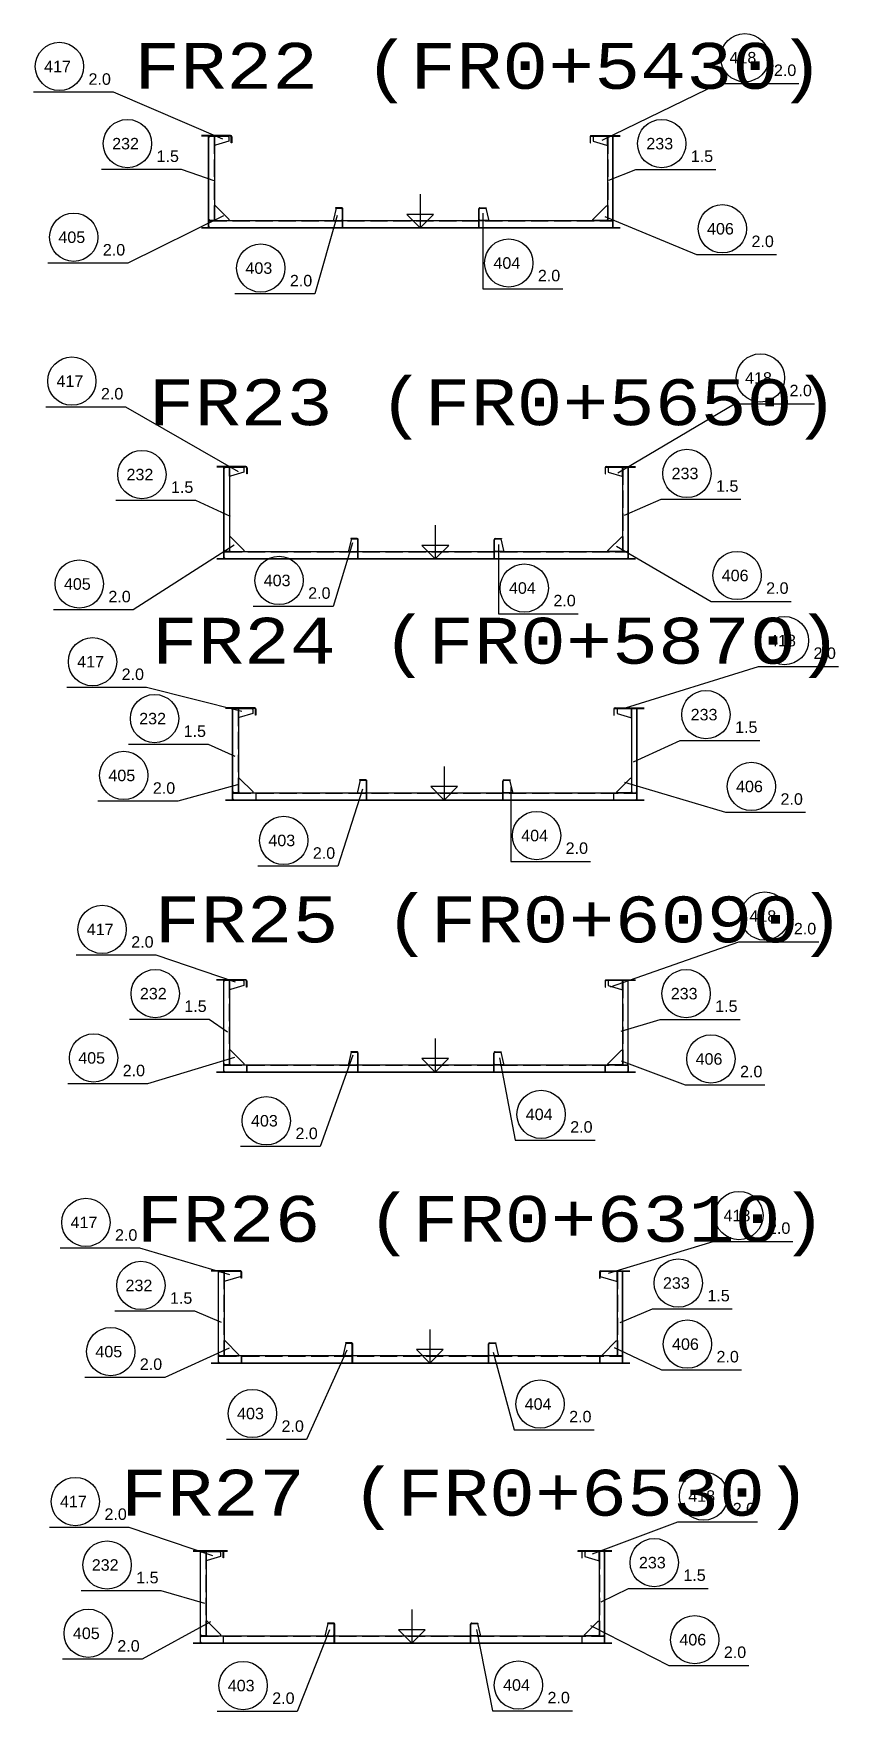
# Model space of a CAD drawing. Header units: inches. Extents: x -15552 to 42302, y -14825 to 18289.
# Drawn here: x 13136 to 17519, y -4772 to 4368 of the extents above; entities that cross this region are included whole.
import ezdxf

# ---------------------------------------------------------------- set-up
doc = ezdxf.new("R2010")
doc.units = ezdxf.units.IN
doc.header["$MEASUREMENT"] = 0
doc.linetypes.add('Dashed_dotted', pattern=[34, 24, -5, 0, -5])
doc.linetypes.add('Short_dashed', pattern=[5, 3.75, -1.25])
doc.layers.get('0').update_dxf_attribs({"linetype": 'CONTINUOUS'})
doc.styles.add('Style_ARIAL', font='ARIAL')
doc.styles.add('Style_Courier_New', font='Courier New')

msp = doc.modelspace()

# ---------------------------------------------------------------- linework, layer by layer
at = {"color": 3, "ltscale": 25}
for p, q in [((14208.332126, 3812.072423), (14050.652377, 3812.072423)), ((14208.332126, 3809.07245), (14050.652377, 3809.07245)), ((14089.151828, 3309.07245), (14089.151828, 3809.07245)), ((14090.651767, 3809.07245), (14116.152255, 3809.07245)), ((14090.651767, 3349.072436), (14090.651767, 3809.07245)), ((14090.651767, 3309.07245), (14090.651767, 3809.07245)), ((16172.971408, 3812.072423), (16330.652683, 3812.072423)), ((16172.971408, 3809.07245), (16330.652683, 3809.07245)), ((16290.651767, 3809.07245), (16265.151279, 3809.07245)), ((16290.651767, 3349.072436), (16290.651767, 3809.07245)), ((16290.651767, 3309.07245), (16290.651767, 3809.07245)), ((16292.151706, 3309.07245), (16292.151706, 3809.07245)), ((14818.651645, 3309.07245), (14818.651645, 3413.14545)), ((14820.652072, 3309.07245), (14820.652072, 3413.14545)), ((15560.651462, 3309.07245), (15560.651462, 3413.14545)), ((15562.651889, 3309.07245), (15562.651889, 3413.14545)), ((16330.652683, 3309.07245), (14050.652377, 3309.07245)), ((16330.652683, 3307.072452), (14050.652377, 3307.072452)), ((14116.152255, 3349.072436), (14090.651767, 3349.072436)), ((14090.651767, 3309.07245), (14090.651767, 3343.072441)), ((16290.651767, 3309.07245), (14090.651767, 3309.07245)), ((16265.151279, 3349.072436), (16290.651767, 3349.072436)), ((16290.651767, 3343.072441), (16290.651767, 3309.07245)), ((14292.35007, 2008.582833), (14133.277194, 2008.582833)), ((14292.35007, 2006.582883), (14133.277194, 2006.582883)), ((14171.776645, 1506.582883), (14171.776645, 2006.582883)), ((14173.276584, 2006.582883), (14198.777072, 2006.582883)), ((14173.276584, 1546.582845), (14173.276584, 2006.582883)), ((14173.276584, 1506.582883), (14173.276584, 2006.582883)), ((16254.204624, 2008.582833), (16413.2775, 2008.582833)), ((16254.204624, 2006.582883), (16413.2775, 2006.582883)), ((16373.276584, 2006.582883), (16347.777622, 2006.582883)), ((16373.276584, 1546.582845), (16373.276584, 2006.582883)), ((16373.276584, 1506.582883), (16373.276584, 2006.582883)), ((16374.776523, 1506.582883), (16374.776523, 2006.582883)), ((14901.276462, 1506.582883), (14901.276462, 1610.655931)), ((14903.276889, 1506.582883), (14903.276889, 1610.655931)), ((15643.276279, 1506.582883), (15643.276279, 1610.655931)), ((15645.276706, 1506.582883), (15645.276706, 1610.655931)), ((16413.2775, 1506.582883), (14133.277194, 1506.582883)), ((16413.2775, 1504.582933), (14133.277194, 1504.582933)), ((14198.777072, 1546.582845), (14173.276584, 1546.582845)), ((14173.276584, 1506.582883), (14173.276584, 1540.582898)), ((16373.276584, 1506.582883), (14173.276584, 1506.582883)), ((16347.777622, 1546.582845), (16373.276584, 1546.582845)), ((16373.276584, 1540.582898), (16373.276584, 1506.582883)), ((14340.152805, 694.047692), (14181.079929, 694.047692)), ((14340.152805, 692.047647), (14181.079929, 692.047647)), ((14219.579379, 192.047647), (14219.579379, 692.047647)), ((14221.079318, 692.047647), (14246.579807, 692.047647)), ((14221.079318, 232.047609), (14221.079318, 692.047647)), ((14221.079318, 192.047647), (14221.079318, 692.047647)), ((16302.007358, 694.047692), (16461.080234, 694.047692)), ((16302.007358, 692.047647), (16461.080234, 692.047647)), ((16421.079318, 692.047647), (16395.580356, 692.047647)), ((16421.079318, 232.047609), (16421.079318, 692.047647)), ((16421.079318, 192.047647), (16421.079318, 692.047647)), ((16422.579257, 192.047647), (16422.579257, 692.047647)), ((14949.079196, 192.047647), (14949.079196, 296.120599)), ((14951.079624, 192.047647), (14951.079624, 296.120599)), ((15691.079013, 192.047647), (15691.079013, 296.120599)), ((15693.07944, 192.047647), (15693.07944, 296.120599)), ((16461.080234, 192.047647), (14181.079929, 192.047647)), ((16461.080234, 190.047601), (14181.079929, 190.047601)), ((14246.579807, 232.047609), (14221.079318, 232.047609)), ((14221.079318, 192.047647), (14221.079318, 226.047662)), ((16421.079318, 192.047647), (14221.079318, 192.047647)), ((16395.580356, 232.047609), (16421.079318, 232.047609)), ((16421.079318, 226.047662), (16421.079318, 192.047647)), ((14291.770236, -787.471434), (14132.69736, -787.471434)), ((14291.770236, -789.47148), (14132.69736, -789.47148)), ((14171.196811, -1289.47148), (14171.196811, -789.47148)), ((14172.69675, -789.47148), (14198.197238, -789.47148)), ((14172.69675, -1249.471709), (14172.69675, -789.47148)), ((14172.69675, -1289.47148), (14172.69675, -789.47148)), ((16253.623264, -787.471434), (16412.69614, -787.471434)), ((16253.623264, -789.47148), (16412.69614, -789.47148)), ((16372.69675, -789.47148), (16347.196262, -789.47148)), ((16372.69675, -1249.471709), (16372.69675, -789.47148)), ((16372.69675, -1289.47148), (16372.69675, -789.47148)), ((16374.196689, -1289.47148), (16374.196689, -789.47148)), ((14900.696628, -1289.47148), (14900.696628, -1185.398528)), ((14902.697055, -1289.47148), (14902.697055, -1185.398528)), ((15642.696445, -1289.47148), (15642.696445, -1185.398528)), ((15644.696872, -1289.47148), (15644.696872, -1185.398528)), ((14198.197238, -1249.471709), (14172.69675, -1249.471709)), ((14172.69675, -1289.47148), (14172.69675, -1255.471465)), ((14297.69675, -1289.47148), (14297.69675, -1253.971526)), ((16247.69675, -1253.971526), (16247.69675, -1289.47148)), ((16347.196262, -1249.471709), (16372.69675, -1249.471709)), ((16372.69675, -1255.471465), (16372.69675, -1289.47148)), ((16412.69614, -1289.47148), (14132.69736, -1289.47148)), ((16412.69614, -1291.471526), (14132.69736, -1291.471526)), ((16372.69675, -1289.47148), (14172.69675, -1289.47148)), ((14262.467258, -2372.161147), (14103.394382, -2372.161147)), ((14262.467258, -2374.161193), (14103.394382, -2374.161193)), ((14141.893833, -2874.161193), (14141.893833, -2374.161193)), ((14143.393772, -2374.161193), (14168.89426, -2374.161193)), ((14143.393772, -2834.16104), (14143.393772, -2374.161193)), ((14143.393772, -2874.161193), (14143.393772, -2374.161193)), ((16224.321811, -2372.161147), (16383.394687, -2372.161147)), ((16224.321811, -2374.161193), (16383.394687, -2374.161193)), ((16343.393772, -2374.161193), (16317.894809, -2374.161193)), ((16343.393772, -2834.16104), (16343.393772, -2374.161193)), ((16343.393772, -2874.161193), (16343.393772, -2374.161193)), ((16344.89371, -2874.161193), (16344.89371, -2374.161193)), ((14871.393649, -2874.161193), (14871.393649, -2770.087859)), ((14873.394077, -2874.161193), (14873.394077, -2770.087859)), ((15613.393466, -2874.161193), (15613.393466, -2770.087859)), ((15615.393894, -2874.161193), (15615.393894, -2770.087859)), ((16383.394687, -2874.161193), (14103.394382, -2874.161193)), ((16383.394687, -2876.160857), (14103.394382, -2876.160857)), ((14168.89426, -2834.16104), (14143.393772, -2834.16104)), ((14143.393772, -2874.161193), (14143.393772, -2840.161177)), ((16343.393772, -2874.161193), (14143.393772, -2874.161193)), ((14268.393772, -2874.161193), (14268.393772, -2838.660857)), ((16218.393772, -2838.660857), (16218.393772, -2874.161193)), ((16317.894809, -2834.16104), (16343.393772, -2834.16104)), ((16343.393772, -2840.161177), (16343.393772, -2874.161193)), ((14191.086643, -3897.536132), (14005.522983, -3897.536132)), ((14191.086643, -3900.53601), (14005.522983, -3900.53601)), ((14044.022434, -4400.53601), (14044.022434, -3900.53601)), ((14045.522373, -3900.53601), (14071.022861, -3900.53601)), ((14045.522373, -4360.535857), (14045.522373, -3900.53601)), ((14045.522373, -4400.53601), (14045.522373, -3900.53601)), ((16285.523288, -3900.53601), (16099.959628, -3900.53601)), ((16245.522373, -3900.53601), (16220.02341, -3900.53601)), ((16245.522373, -4360.535857), (16245.522373, -3900.53601)), ((16245.522373, -4400.53601), (16245.522373, -3900.53601)), ((16247.022312, -4400.53601), (16247.022312, -3900.53601)), ((14071.022861, -4360.535857), (14045.522373, -4360.535857)), ((14045.522373, -4400.53601), (14045.522373, -4366.536376)), ((14170.522373, -4400.53601), (14170.522373, -4365.035674)), ((14773.523776, -4400.53601), (14773.523776, -4296.462676)), ((14775.522678, -4400.53601), (14775.522678, -4296.462676)), ((15515.523593, -4400.53601), (15515.523593, -4296.462676)), ((15517.522495, -4400.53601), (15517.522495, -4296.462676)), ((16120.522373, -4365.035674), (16120.522373, -4400.53601)), ((16220.02341, -4360.535857), (16245.522373, -4360.535857)), ((16245.522373, -4366.536376), (16245.522373, -4400.53601)), ((16285.523288, -4400.53601), (14005.522983, -4400.53601)), ((16285.523288, -4402.535674), (14005.522983, -4402.535674)), ((16245.522373, -4400.53601), (14045.522373, -4400.53601))]:
    msp.add_line(p, q, dxfattribs=at)
at = {"color": 1, "linetype": 'Short_dashed', "ltscale": 25}
for p, q in [((14119.207065, 3806.017688), (14119.207065, 3352.127197)), ((16262.096469, 3806.017688), (16262.096469, 3352.127197)), ((14094.724338, 3347.145465), (16286.579196, 3347.145465)), ((14201.831882, 2003.528169), (14201.831882, 1549.637654)), ((16344.722812, 2003.528169), (16344.722812, 1549.637654)), ((14177.350681, 1544.655946), (16369.204013, 1544.655946)), ((14249.634616, 688.992837), (14249.634616, 235.102418)), ((16392.525546, 688.992837), (16392.525546, 235.102418)), ((14225.153415, 230.120614), (16417.006748, 230.120614)), ((14201.252048, -792.52629), (14201.252048, -1246.4169)), ((14176.769321, -1251.398513), (16368.624179, -1251.398513)), ((14171.949069, -2377.215621), (14171.949069, -2831.106231)), ((14147.467868, -2836.087844), (16339.321201, -2836.087844)), ((14049.596469, -4362.463042), (16241.449802, -4362.463042))]:
    msp.add_line(p, q, dxfattribs=at)
at = {"color": 6, "ltscale": 25}
for p, q in [((15240.651767, 3492.047003), (15240.651767, 3309.07245)), ((15240.651767, 3309.07245), (15167.754428, 3382.457975)), ((15314.037387, 3382.457927), (15167.754428, 3382.457975)), ((15314.037387, 3382.457927), (15240.651767, 3309.07245)), ((15323.276584, 1689.557412), (15323.276584, 1506.582883)), ((15323.276584, 1506.582883), (15250.379245, 1579.968408)), ((15396.662204, 1579.968408), (15250.379245, 1579.968408)), ((15396.662204, 1579.968408), (15323.276584, 1506.582883)), ((15371.079318, 375.022271), (15371.079318, 192.047647)), ((15371.079318, 192.047647), (15298.18198, 265.433267)), ((15444.464939, 265.433076), (15298.18198, 265.433267)), ((15444.464939, 265.433076), (15371.079318, 192.047647)), ((15322.69675, -1106.496856), (15322.69675, -1289.47148)), ((15322.69675, -1289.47148), (15249.799411, -1216.08586)), ((15396.08237, -1216.08586), (15249.799411, -1216.08586)), ((15396.08237, -1216.08586), (15322.69675, -1289.47148)), ((15293.393772, -2691.186568), (15293.393772, -2874.161193)), ((15293.393772, -2874.161193), (15220.496433, -2800.775573)), ((15366.779392, -2800.775573), (15220.496433, -2800.775573)), ((15366.779392, -2800.775573), (15293.393772, -2874.161193)), ((15195.522373, -4217.561004), (15195.522373, -4400.535247)), ((15195.522373, -4400.535247), (15122.625034, -4327.149627)), ((15268.907993, -4327.149627), (15122.625034, -4327.149627)), ((15268.907993, -4327.149627), (15195.522373, -4400.535247))]:
    msp.add_line(p, q, dxfattribs=at)
at = {"color": 3, "linetype": 'Dashed_dotted', "ltscale": 25}
for p, q in [((14346.079318, 227.547601), (14346.079318, 192.047647)), ((16296.079318, 192.047647), (16296.079318, 227.547601)), ((14297.69675, -1253.971526), (14297.69675, -1289.47148)), ((16247.69675, -1289.47148), (16247.69675, -1253.971526)), ((14268.393772, -2838.660857), (14268.393772, -2874.161193)), ((16218.393772, -2874.161193), (16218.393772, -2838.660857))]:
    msp.add_line(p, q, dxfattribs=at)
at = {"color": 3, "linetype": 'Short_dashed', "ltscale": 25}
for p, q in [((16344.141452, -792.52629), (16344.141452, -1246.4169)), ((16314.84, -2377.215621), (16314.84, -2831.106231)), ((14074.07767, -3903.590819), (14074.07767, -4357.481047)), ((16216.968601, -3903.590819), (16216.968601, -4357.481047))]:
    msp.add_line(p, q, dxfattribs=at)
at = {"color": 1, "ltscale": 25}
for points in [[(14167.177646, 3792.615989), (13570.609348, 4047.601274), (13135.733859, 4047.601274)], [(16232.25333, 3787.483361), (16867.989414, 4095.354703), (17302.864902, 4095.354703)], [(14116.152255, 3809.07245), (14120.707004, 3804.517701), (14120.707004, 3353.627208), (14116.152255, 3349.072436)], [(16265.151279, 3809.07245), (16260.59653, 3804.517701), (16260.59653, 3353.627208), (16265.151279, 3349.072436)], [(14125.502841, 3563.620523), (13941.056125, 3627.223066), (13506.180637, 3627.223066)], [(16268.907993, 3569.980767), (16415.194003, 3627.223066), (16850.069492, 3627.223066)], [(14814.652316, 3419.145444), (14780.724399, 3419.145444), (14780.724399, 3417.145446), (14814.652316, 3417.145446)], [(15582.582919, 3389.167503), (15582.582919, 2976.996091), (16017.458408, 2976.996091)], [(14169.77164, 3374.351171), (13648.445957, 3117.521551), (13213.570468, 3117.521551)], [(14090.651767, 3343.072441), (14096.724765, 3349.145463), (16284.578769, 3349.145463), (16290.651767, 3343.072441)], [(14788.446872, 3376.041296), (14667.029636, 2949.439409), (14232.154147, 2949.439409)], [(16247.408359, 3370.517901), (16745.73447, 3163.520888), (17180.608432, 3163.520888)], [(14251.335971, 1980.594018), (13638.117282, 2333.488086), (13203.241794, 2333.488086)], [(16316.634433, 1974.808839), (16953.008335, 2350.843528), (17387.883823, 2350.843528)], [(14198.777072, 2006.582883), (14203.331821, 2002.028134), (14203.331821, 1551.137689), (14198.777072, 1546.582845)], [(14298.349826, 2002.582887), (14298.349826, 1968.655923), (14296.349399, 1968.655923), (14296.349399, 2002.582887)], [(16248.203342, 2002.582887), (16248.203342, 1968.655923), (16250.203769, 1968.655923), (16250.203769, 2002.582887)], [(16347.777622, 2006.582883), (16343.222873, 2002.028134), (16343.222873, 1551.137689), (16347.777622, 1546.582845)], [(16353.238742, 1745.200971), (16552.710788, 1830.686143), (16987.584751, 1830.686143)], [(14207.817905, 1737.76336), (14019.466464, 1824.697354), (13584.590976, 1824.697354)], [(14228.196018, 1581.41866), (13678.612583, 1228.524545), (13243.737094, 1228.524545)], [(14872.252719, 1593.822625), (14766.49863, 1247.707704), (14331.623142, 1247.707704)], [(14897.277133, 1616.655877), (14863.349216, 1616.655877), (14863.349216, 1614.655927), (14897.277133, 1614.655927)], [(15667.035739, 1584.208348), (15667.038791, 1206.57573), (16101.914279, 1206.57573)], [(16310.849826, 1575.633577), (16825.734775, 1274.805787), (17260.610263, 1274.805787)], [(14173.276584, 1540.582898), (14179.349582, 1546.655896), (16367.203586, 1546.655896), (16373.276584, 1540.582898)], [(16359.16373, 695.286706), (17083.693759, 920.138887), (17518.569248, 920.138887)], [(14270.537631, 675.299981), (13750.885837, 805.214456), (13316.010349, 805.214456)], [(14246.579807, 692.047647), (14251.134555, 687.492898), (14251.134555, 236.602357), (14246.579807, 232.047609)], [(14346.152561, 688.047555), (14346.152561, 654.120591), (14344.152133, 654.120591), (14344.152133, 688.047555)], [(16296.006076, 688.047555), (16296.006076, 654.120591), (16298.006503, 654.120591), (16298.006503, 688.047555)], [(16395.580356, 692.047647), (16391.025607, 687.492898), (16391.025607, 236.602357), (16395.580356, 232.047609)], [(14233.051364, 430.191949), (14088.376682, 495.298722), (13653.501193, 495.298722)], [(16403.275363, 401.255754), (16656.473606, 517.000917), (17091.347568, 517.000917)], [(14245.554416, 275.562814), (13920.774143, 185.62198), (13485.898654, 185.62198)], [(14945.079868, 302.120736), (14911.15195, 302.120736), (14911.15195, 300.12069), (14945.079868, 300.12069)], [(16354.168002, 290.552858), (16903.810947, 125.661233), (17338.686435, 125.661233)], [(14221.079318, 226.047662), (14227.152316, 232.12066), (16415.00632, 232.12066), (16421.079318, 226.047662)], [(14926.02927, 251.011041), (14791.953342, -168.414733), (14357.077854, -168.414733)], [(15733.939426, 264.762643), (15733.942478, -141.842696), (16168.817966, -141.842696)], [(16278.012912, -824.248931), (16976.564853, -580.460402), (17411.440341, -580.460402)], [(14235.021274, -799.914214), (13803.075473, -652.870604), (13368.199985, -652.870604)], [(14198.197238, -789.47148), (14202.751987, -794.026229), (14202.751987, -1244.916961), (14198.197238, -1249.471709)], [(14297.769992, -793.471572), (14297.769992, -827.398726), (14295.769565, -827.398726), (14295.769565, -793.471572)], [(16247.623508, -793.471572), (16247.623508, -827.398726), (16249.623935, -827.398726), (16249.623935, -793.471572)], [(14191.176669, -1072.148558), (14092.148654, -1002.829787), (13657.273166, -1002.829787)], [(16335.147922, -1067.197081), (16548.058383, -1002.829787), (16982.933872, -1002.829787)], [(14896.697299, -1179.398772), (14862.769382, -1179.398772), (14862.769382, -1181.398436), (14896.697299, -1181.398436)], [(14230.123203, -1210.4691), (13756.572788, -1353.106353), (13321.697299, -1353.106353)], [(14172.69675, -1255.471465), (14178.769748, -1249.398467), (16366.623752, -1249.398467), (16372.69675, -1255.471465)], [(14875.14426, -1196.538588), (14697.165744, -1695.512816), (14262.290256, -1695.512816)], [(15672.864597, -1212.429473), (15758.675449, -1660.552642), (16193.550937, -1660.552642)], [(16335.424106, -1227.585646), (16683.455722, -1358.811614), (17118.33121, -1358.811614)], [(14205.286472, -2393.990752), (13714.717929, -2249.154326), (13279.842441, -2249.154326)], [(16265.703647, -2384.646651), (16835.710971, -2211.77716), (17270.58646, -2211.77716)], [(14168.89426, -2374.161193), (14173.449008, -2378.715941), (14173.449008, -2829.606292), (14168.89426, -2834.16104)], [(14268.467014, -2378.160903), (14268.467014, -2412.088057), (14266.466586, -2412.088057), (14266.466586, -2378.160903)], [(16218.320529, -2378.160903), (16218.320529, -2412.088057), (16220.320957, -2412.088057), (16220.320957, -2378.160903)], [(14159.006564, -2653.97267), (14013.990085, -2592.44847), (13579.114597, -2592.44847)], [(16329.938571, -2653.97267), (16505.728977, -2579.264495), (16940.602939, -2579.264495)], [(14200.780551, -2793.622634), (13849.872653, -2952.758071), (13414.997165, -2952.758071)], [(14842.322605, -2803.842589), (14621.598117, -3290.132186), (14186.722629, -3290.132186)], [(14867.394321, -2764.088103), (14833.466403, -2764.088103), (14833.466403, -2766.088149), (14867.394321, -2766.088149)], [(15639.009921, -2814.189193), (15752.825229, -3238.399169), (16187.700717, -3238.399169)], [(16298.101108, -2789.542434), (16555.172031, -2911.954162), (16990.047519, -2911.954162)], [(14143.393772, -2840.161177), (14149.46677, -2834.088179), (16337.320773, -2834.088179), (16343.393772, -2840.161177)], [(16178.774326, -3913.546416), (16643.631809, -3739.641997), (17078.505771, -3739.641997)], [(14111.986606, -3923.57907), (13657.160251, -3769.741485), (13222.284763, -3769.741485)], [(14170.522373, -3900.53601), (14170.522373, -3935.535857), (14168.523471, -3935.535857), (14168.523471, -3900.53601)], [(16120.522373, -3900.53601), (16120.522373, -3935.535857), (16122.5228, -3935.535857), (16122.5228, -3900.53601)], [(16226.554172, -4174.44348), (16374.785678, -4102.331206), (16809.661167, -4102.331206)], [(14068.776767, -4184.496734), (13830.156772, -4115.219542), (13395.281284, -4115.219542)], [(14098.909824, -4284.325072), (13727.442233, -4487.392852), (13292.566745, -4487.392852)], [(14769.522922, -4290.46292), (14735.59653, -4290.46292), (14735.59653, -4292.463347), (14769.522922, -4292.463347)], [(14045.522373, -4366.536376), (14051.595371, -4360.462615), (16239.449375, -4360.462615), (16245.522373, -4366.536376)], [(14747.181003, -4328.176543), (14570.833652, -4772.08676), (14135.958164, -4772.08676)], [(15546.826999, -4325.136229), (15634.999912, -4769.045684), (16069.8754, -4769.045684)], [(16169.211643, -4304.136321), (16595.157688, -4522.063109), (17030.03165, -4522.063109)]]:
    msp.add_lwpolyline(points, dxfattribs=at)
at = {"color": 2, "ltscale": 25}
for points in [[(14125.652377, 3809.07245), (14193.651645, 3809.07245), (14198.65195, 3804.072431), (14198.65195, 3781.072429), (14125.652377, 3759.07245), (14120.652072, 3759.07245), (14120.652072, 3804.072431), (14125.652377, 3809.07245)], [(16255.652683, 3809.07245), (16187.651889, 3809.07245), (16182.651584, 3804.072431), (16182.651584, 3781.072429), (16255.652683, 3759.07245), (16260.651462, 3759.07245), (16260.651462, 3804.072431), (16255.652683, 3809.07245)], [(14125.652377, 3349.072436), (14200.652377, 3349.072436), (14200.652377, 3354.072455), (14125.652377, 3429.072431), (14120.652072, 3429.072431), (14120.652072, 3354.072455), (14125.652377, 3349.072436)], [(14818.651645, 3354.072455), (14818.651645, 3412.072447), (14813.65134, 3417.072442), (14783.652561, 3417.072442), (14768.651645, 3354.072455), (14768.651645, 3349.072436), (14813.65134, 3349.072436), (14818.651645, 3354.072455)], [(15562.651889, 3354.072455), (15562.651889, 3412.072447), (15567.652194, 3417.072442), (15597.6525, 3417.072442), (15612.651889, 3354.072455), (15612.651889, 3349.072436), (15567.652194, 3349.072436), (15562.651889, 3354.072455)], [(16255.652683, 3349.072436), (16180.652683, 3349.072436), (16180.652683, 3354.072455), (16255.652683, 3429.072431), (16260.651462, 3429.072431), (16260.651462, 3354.072455), (16255.652683, 3349.072436)], [(14208.277194, 2006.582883), (14276.276462, 2006.582883), (14281.276767, 2001.582864), (14281.276767, 1978.58291), (14208.277194, 1956.582883), (14203.276889, 1956.582883), (14203.276889, 2001.582864), (14208.277194, 2006.582883)], [(16338.2775, 2006.582883), (16270.276706, 2006.582883), (16265.276401, 2001.582864), (16265.276401, 1978.58291), (16338.2775, 1956.582883), (16343.276279, 1956.582883), (16343.276279, 2001.582864), (16338.2775, 2006.582883)], [(14208.277194, 1546.582845), (14283.277194, 1546.582845), (14283.277194, 1551.582864), (14208.277194, 1626.582864), (14203.276889, 1626.582864), (14203.276889, 1551.582864), (14208.277194, 1546.582845)], [(14901.276462, 1551.582864), (14901.276462, 1609.582856), (14896.277683, 1614.582875), (14866.277377, 1614.582875), (14851.276462, 1551.582864), (14851.276462, 1546.582845), (14896.277683, 1546.582845), (14901.276462, 1551.582864)], [(15645.276706, 1551.582864), (15645.276706, 1609.582856), (15650.277011, 1614.582875), (15680.277316, 1614.582875), (15695.276706, 1551.582864), (15695.276706, 1546.582845), (15650.277011, 1546.582845), (15645.276706, 1551.582864)], [(16338.2775, 1546.582845), (16263.2775, 1546.582845), (16263.2775, 1551.582864), (16338.2775, 1626.582864), (16343.276279, 1626.582864), (16343.276279, 1551.582864), (16338.2775, 1546.582845)], [(14256.079929, 692.047647), (14324.079196, 692.047647), (14329.079501, 687.047723), (14329.079501, 664.047578), (14256.079929, 642.047647), (14251.079624, 642.047647), (14251.079624, 687.047723), (14256.079929, 692.047647)], [(16386.080234, 692.047647), (16318.07944, 692.047647), (16313.079135, 687.047723), (16313.079135, 664.047578), (16386.080234, 642.047647), (16391.079013, 642.047647), (16391.079013, 687.047723), (16386.080234, 692.047647)], [(14256.079929, 232.047609), (14331.079929, 232.047609), (14331.079929, 237.047723), (14256.079929, 312.047723), (14251.079624, 312.047723), (14251.079624, 237.047723), (14256.079929, 232.047609)], [(14949.079196, 237.047723), (14949.079196, 295.047715), (14944.080417, 300.047639), (14914.080112, 300.047639), (14899.079196, 237.047723), (14899.079196, 232.047609), (14944.080417, 232.047609), (14949.079196, 237.047723)], [(15693.07944, 237.047723), (15693.07944, 295.047715), (15698.079746, 300.047639), (15728.080051, 300.047639), (15743.07944, 237.047723), (15743.07944, 232.047609), (15698.079746, 232.047609), (15693.07944, 237.047723)], [(16386.080234, 232.047609), (16311.080234, 232.047609), (16311.080234, 237.047723), (16386.080234, 312.047723), (16391.079013, 312.047723), (16391.079013, 237.047723), (16386.080234, 232.047609)], [(14207.69736, -789.47148), (14275.696628, -789.47148), (14280.696933, -794.471785), (14280.696933, -817.47174), (14207.69736, -839.47148), (14202.697055, -839.47148), (14202.697055, -794.471785), (14207.69736, -789.47148)], [(16337.69614, -789.47148), (16269.696872, -789.47148), (16264.696567, -794.471785), (16264.696567, -817.47174), (16337.69614, -839.47148), (16342.696445, -839.47148), (16342.696445, -794.471785), (16337.69614, -789.47148)], [(14207.69736, -1249.471709), (14282.69736, -1249.471709), (14282.69736, -1244.471785), (14207.69736, -1169.471785), (14202.697055, -1169.471785), (14202.697055, -1244.471785), (14207.69736, -1249.471709)], [(14900.696628, -1244.471785), (14900.696628, -1186.471602), (14895.696323, -1181.471679), (14865.697543, -1181.471679), (14850.696628, -1244.471785), (14850.696628, -1249.471709), (14895.696323, -1249.471709), (14900.696628, -1244.471785)], [(15644.696872, -1244.471785), (15644.696872, -1186.471602), (15649.697177, -1181.471679), (15679.697482, -1181.471679), (15694.696872, -1244.471785), (15694.696872, -1249.471709), (15649.697177, -1249.471709), (15644.696872, -1244.471785)], [(16337.69614, -1249.471709), (16262.69614, -1249.471709), (16262.69614, -1244.471785), (16337.69614, -1169.471785), (16342.696445, -1169.471785), (16342.696445, -1244.471785), (16337.69614, -1249.471709)], [(14178.394382, -2374.161193), (14261.394565, -2374.161193), (14266.39487, -2379.161116), (14266.39487, -2402.161071), (14178.394382, -2429.161116), (14173.394077, -2429.161116), (14173.394077, -2379.161116), (14178.394382, -2374.161193)], [(16308.394687, -2374.161193), (16225.394504, -2374.161193), (16220.394199, -2379.161116), (16220.394199, -2402.161071), (16308.394687, -2429.161116), (16313.393466, -2429.161116), (16313.393466, -2379.161116), (16308.394687, -2374.161193)], [(14178.394382, -2834.16104), (14253.394382, -2834.16104), (14253.394382, -2829.161116), (14178.394382, -2754.161116), (14173.394077, -2754.161116), (14173.394077, -2829.161116), (14178.394382, -2834.16104)], [(14871.393649, -2829.161116), (14871.393649, -2771.160933), (14866.39487, -2766.16101), (14836.394565, -2766.16101), (14821.393649, -2829.161116), (14821.393649, -2834.16104), (14866.39487, -2834.16104), (14871.393649, -2829.161116)], [(15615.393894, -2829.161116), (15615.393894, -2771.160933), (15620.394199, -2766.16101), (15650.394504, -2766.16101), (15665.393894, -2829.161116), (15665.393894, -2834.16104), (15620.394199, -2834.16104), (15615.393894, -2829.161116)], [(16308.394687, -2834.16104), (16233.394687, -2834.16104), (16233.394687, -2829.161116), (16308.394687, -2754.161116), (16313.393466, -2754.161116), (16313.393466, -2829.161116), (16308.394687, -2834.16104)], [(14080.522983, -3900.53601), (14148.523776, -3900.53601), (14153.522556, -3905.536315), (14153.522556, -3928.535888), (14080.522983, -3950.53601), (14075.522678, -3950.53601), (14075.522678, -3905.536315), (14080.522983, -3900.53601)], [(16210.523288, -3900.53601), (16142.522495, -3900.53601), (16137.523715, -3905.536315), (16137.523715, -3928.535888), (16210.523288, -3950.53601), (16215.523593, -3950.53601), (16215.523593, -3905.536315), (16210.523288, -3900.53601)], [(14080.522983, -4360.535857), (14155.522983, -4360.535857), (14155.522983, -4355.536315), (14080.522983, -4280.536315), (14075.522678, -4280.536315), (14075.522678, -4355.536315), (14080.522983, -4360.535857)], [(14773.523776, -4355.536315), (14773.523776, -4297.536132), (14768.523471, -4292.535827), (14738.523166, -4292.535827), (14723.523776, -4355.536315), (14723.523776, -4360.535857), (14768.523471, -4360.535857), (14773.523776, -4355.536315)], [(15517.522495, -4355.536315), (15517.522495, -4297.536132), (15522.5228, -4292.535827), (15552.523105, -4292.535827), (15567.522495, -4355.536315), (15567.522495, -4360.535857), (15522.5228, -4360.535857), (15517.522495, -4355.536315)], [(16210.523288, -4360.535857), (16135.523288, -4360.535857), (16135.523288, -4355.536315), (16210.523288, -4280.536315), (16215.523593, -4280.536315), (16215.523593, -4355.536315), (16210.523288, -4360.535857)]]:
    msp.add_lwpolyline(points, dxfattribs=at)
at = {"color": 3, "ltscale": 25}
for points in [[(14215.332858, 3805.072454), (14215.332858, 3771.752742), (14212.332981, 3771.752742), (14212.332981, 3805.072454)], [(16165.972202, 3805.072454), (16165.972202, 3771.752742), (16168.97208, 3771.752742), (16168.97208, 3805.072454)], [(15566.651218, 3419.145444), (15600.579135, 3419.145444), (15600.579135, 3417.145446), (15566.651218, 3417.145446)], [(15649.277561, 1616.655877), (15683.203952, 1616.655877), (15683.203952, 1614.655927), (15649.277561, 1614.655927)], [(15697.080295, 302.120736), (15731.006687, 302.120736), (15731.006687, 300.12069), (15697.080295, 300.12069)], [(16347.196262, -789.47148), (16342.641513, -794.026229), (16342.641513, -1244.916961), (16347.196262, -1249.471709)], [(15648.696201, -1179.398772), (15682.624118, -1179.398772), (15682.624118, -1181.398436), (15648.696201, -1181.398436)], [(16317.894809, -2374.161193), (16313.340061, -2378.715941), (16313.340061, -2829.606292), (16317.894809, -2834.16104)], [(15619.394748, -2764.088103), (15653.32114, -2764.088103), (15653.32114, -2766.088149), (15619.394748, -2766.088149)], [(14071.022861, -3900.53601), (14075.577609, -3905.090758), (14075.577609, -4355.981109), (14071.022861, -4360.535857)], [(16285.523288, -3897.536132), (16099.959628, -3897.536132), (16099.959628, -3900.53601)], [(16220.02341, -3900.53601), (16215.468662, -3905.090758), (16215.468662, -4355.981109), (16220.02341, -4360.535857)], [(15521.523349, -4290.46292), (15555.449741, -4290.46292), (15555.449741, -4292.463347), (15521.523349, -4292.463347)]]:
    msp.add_lwpolyline(points, dxfattribs=at)
at = {"color": 1, "ltscale": 25}
for centre in [(13276.633518, 4188.501504), (17008.889072, 4236.254933), (13647.080295, 3768.123248), (16556.093662, 3768.123248), (13354.470126, 3258.421746), (16886.635654, 3304.421094), (14373.053806, 3090.339604), (15723.482578, 3117.896286), (13344.141452, 2474.388269), (17093.907993, 2491.743711), (16693.610446, 1971.586373), (13725.490634, 1965.597585), (13384.636752, 1369.424775), (14472.5228, 1388.607934), (15807.938449, 1347.475961), (16966.634433, 1415.706018), (17224.593418, 1061.039117), (13456.910007, 946.114686), (13794.400852, 636.198953), (16797.373264, 657.901147), (13626.798313, 326.52221), (17044.710605, 266.561463), (14497.977512, -27.514502), (15874.842136, -0.942466), (17117.464511, -439.560363), (13509.099643, -511.970565), (13798.172824, -861.929747), (16688.958042, -861.929747), (13462.596958, -1212.206313), (16824.35538, -1217.911574), (14403.189914, -1554.612777), (15899.575107, -1519.652602), (13420.742099, -2108.254287), (16976.610629, -2070.87712), (13720.014255, -2451.54843), (16646.628635, -2438.364455), (16696.071689, -2771.054122), (13555.896823, -2811.858031), (15893.724887, -3097.499129), (14327.622287, -3149.232146), (16784.531467, -3598.741576), (13363.184421, -3628.841063), (16515.685336, -3961.430785), (13536.180942, -3974.319121), (13433.466403, -4346.492431), (16736.057346, -4381.162688), (14276.857822, -4631.186339), (15775.89957, -4628.145263)]:
    msp.add_circle(centre, 131.506848, dxfattribs=at)
at = {"color": 3, "ltscale": 25}
for centre, radius, start, end in [((14090.651767, 3809.072688), 5.000277, 269.999664, 359.99704), ((14208.332126, 3805.071834), 7.000599, 0.005155, 90.001091), ((14208.332126, 3805.071738), 4.000726, 0.010457, 90.001839), ((16172.971408, 3805.073121), 6.999297, 90.00074, 180.005508), ((16172.971408, 3805.073026), 3.999424, 90.001366, 180.008194), ((16290.651767, 3809.072688), 5.000277, 180.00296, 270.000336), ((14814.652316, 3413.145664), 5.999787, 359.998016, 89.999702), ((14814.652316, 3413.146022), 3.999424, 359.991791, 89.998634), ((15566.651218, 3413.145664), 5.999787, 90.000298, 180.001984), ((15566.651218, 3413.146022), 3.999424, 90.001366, 180.008194), ((14090.651767, 3309.072188), 5.000256, 0.002993, 90.000557), ((14090.651767, 3349.072173), 5.000277, 0.002953, 90.000328), ((16290.651767, 3349.072173), 5.000277, 89.999672, 179.99704), ((16290.651767, 3309.072188), 5.000256, 89.999443, 179.997009), ((14173.276584, 2006.583169), 5.000277, 269.999664, 359.99704), ((14292.35007, 2002.583078), 5.999747, 359.998077, 90.000092), ((14292.35007, 2002.583459), 3.999424, 359.991791, 89.998634), ((16254.204624, 2002.581742), 6.001049, 89.99778, 179.989471), ((16254.204624, 2002.582124), 4.000726, 89.998161, 179.989548), ((16373.276584, 2006.583169), 5.000277, 180.00296, 270.000336), ((14897.277133, 1610.656121), 5.999747, 359.998077, 90.000092), ((14897.277133, 1610.656503), 3.999424, 359.991791, 89.998634), ((15649.277561, 1610.654786), 6.001049, 89.99778, 179.989471), ((15649.277561, 1610.655168), 4.000726, 89.998161, 179.989548), ((14173.276584, 1546.582559), 5.000277, 0.002953, 90.000328), ((14173.276584, 1506.582597), 5.000277, 0.002953, 90.000328), ((16373.276584, 1546.582559), 5.000277, 89.999672, 179.99704), ((16373.276584, 1506.582597), 5.000277, 89.999672, 179.99704), ((14221.079318, 692.047837), 5.000195, 269.998749, 359.996887), ((14340.152805, 688.047746), 5.999909, 359.997833, 89.998535), ((14340.152805, 688.048127), 3.999505, 359.991608, 89.997467), ((16302.007358, 688.046411), 6.001212, 89.999329, 179.989746), ((16302.007358, 688.046792), 4.000808, 89.999329, 179.989746), ((16421.079318, 692.047837), 5.000195, 180.003113, 270.001251), ((14945.079868, 296.12079), 5.999909, 359.997833, 89.998535), ((14945.079868, 296.121171), 3.999505, 359.991608, 89.997467), ((15697.080295, 296.119455), 6.001212, 89.999329, 179.989746), ((15697.080295, 296.119836), 4.000808, 89.999329, 179.989746), ((14221.079318, 192.047456), 5.000195, 0.003113, 90.001259), ((14221.079318, 232.047418), 5.000358, 0.002793, 89.99939), ((16421.079318, 232.047418), 5.000358, 90.00061, 179.997208), ((16421.079318, 192.047456), 5.000195, 89.998741, 179.996887), ((14172.69675, -789.471099), 5.000521, 270.002472, 359.997528), ((14291.770236, -793.47119), 5.999909, 359.997833, 89.998535), ((14291.770236, -793.470809), 3.999505, 359.991608, 89.997467), ((16253.623264, -793.47119), 5.999909, 90.001465, 180.002182), ((16253.623264, -793.470809), 3.999505, 90.002533, 180.008392), ((16372.69675, -789.471099), 5.000521, 180.002472, 269.997528), ((14896.697299, -1185.398528), 5.999584, 359.998352, 90.001648), ((14896.697299, -1185.397765), 3.999505, 359.991608, 89.997467), ((15648.696201, -1185.398528), 5.999584, 89.998352, 180.001648), ((15648.696201, -1185.397765), 3.999505, 90.002533, 180.008392), ((14172.69675, -1249.472091), 5.000195, 0.003113, 90.001259), ((16372.69675, -1249.472091), 5.000195, 89.998741, 179.996887), ((14172.69675, -1289.471862), 5.000195, 0.003113, 90.001259), ((16372.69675, -1289.471862), 5.000195, 89.998741, 179.996887), ((14143.393772, -2374.160811), 5.000195, 269.998749, 359.996887), ((14262.467258, -2378.160903), 5.999584, 359.998352, 90.001648), ((14262.467258, -2378.160521), 3.99918, 359.992401, 90.002136), ((16224.321811, -2378.162047), 6.000886, 89.996223, 179.989212), ((16224.321811, -2378.161666), 4.000482, 89.994667, 179.988937), ((16343.393772, -2374.160811), 5.000195, 180.003113, 270.001251), ((14143.393772, -2834.161422), 5.000195, 0.003113, 90.001259), ((14867.394321, -2770.087859), 5.999584, 359.998352, 90.001648), ((14867.394321, -2770.087478), 3.99918, 359.992401, 90.002136), ((15619.394748, -2770.089003), 6.000886, 89.996223, 179.989212), ((15619.394748, -2770.088622), 4.000482, 89.994667, 179.988937), ((16343.393772, -2834.161422), 5.000195, 89.998741, 179.996887), ((14143.393772, -2874.161574), 5.000521, 0.002472, 89.997528), ((16343.393772, -2874.161574), 5.000521, 90.002472, 179.997528), ((14045.522373, -3900.53601), 5.000521, 270.002472, 359.997528), ((16245.522373, -3900.536773), 4.999219, 179.987549, 269.994965), ((14769.522922, -4296.463439), 4.000157, 0.011859, 90.009995), ((14769.522922, -4296.462676), 5.999584, 359.998352, 90.001648), ((15521.523349, -4296.462676), 5.999584, 89.998352, 180.001648), ((15521.523349, -4296.463439), 4.000157, 89.990005, 179.988144), ((14045.522373, -4360.535857), 4.99987, 0.003753, 90.00499), ((16245.522373, -4360.535094), 4.998567, 89.997574, 180.011169), ((14045.522373, -4400.53601), 5.000521, 0.002472, 89.997528), ((16245.522373, -4400.535247), 4.999219, 90.005035, 180.012451)]:
    msp.add_arc(centre, radius, start, end, dxfattribs=at)

# ---------------------------------------------------------------- texts
at = {"color": 7, "ltscale": 25, "style": 'Style_Courier_New'}
for s, p in [('FR22 (FR0+5430)', (13683.301608, 4066.771272)), ('FR23 (FR0+5650)', (13761.516635, 2234.53708)), ('FR24 (FR0+5870)', (13779.908054, 935.31318)), ('FR25 (FR0+6090)', (13793.94614, -582.833144)), ('FR26 (FR0+6310)', (13696.061008, -2213.684127)), ('FR27 (FR0+6530)', (13611.284702, -3705.594298))]:
    msp.add_text(s, height=250, dxfattribs=at).set_placement(p)
at = {"color": 1, "ltscale": 25, "style": 'Style_ARIAL'}
for s, p in [('417', (13193.137424, 4157.190278)), ('418', (16925.392978, 4204.943708)), ('2.0', (13435.146396, 4088.697198)), ('2.0', (17167.403476, 4136.450627)), ('232', (13563.584201, 3736.812118)), ('233', (16472.597568, 3736.812118)), ('1.5', (13805.593173, 3668.318942)), ('1.5', (16714.60654, 3668.318942)), ('405', (13270.974033, 3227.110592)), ('406', (16803.138034, 3273.109928)), ('2.0', (13512.983005, 3158.61744)), ('2.0', (17045.147006, 3204.616776)), ('403', (14289.557712, 3059.02845)), ('404', (15639.986484, 3086.585131)), ('2.0', (14531.566684, 2990.535298)), ('2.0', (15881.995456, 3018.09198)), ('417', (13260.645358, 2443.077138)), ('418', (17010.411899, 2460.43258)), ('2.0', (13502.654331, 2374.583963)), ('2.0', (17252.422397, 2391.939405)), ('232', (13641.994541, 1934.286359)), ('1.5', (13884.003513, 1865.793279)), ('233', (16610.114353, 1940.275148)), ('1.5', (16852.123325, 1871.782067)), ('405', (13301.140659, 1338.113549)), ('403', (14389.026706, 1357.296708)), ('404', (15724.442356, 1316.164735)), ('406', (16883.138339, 1384.394792)), ('2.0', (17125.148837, 1315.901712)), ('2.0', (13543.149631, 1269.620469)), ('2.0', (14631.035678, 1288.803628)), ('2.0', (15966.451328, 1247.671655)), ('418', (17141.097324, 1029.727891)), ('2.0', (17383.107822, 961.234811)), ('417', (13373.413913, 914.80346)), ('2.0', (13615.422885, 846.31038)), ('232', (13710.904758, 604.887727)), ('233', (16713.87717, 626.589921)), ('1.5', (13952.91373, 536.394647)), ('1.5', (16955.886142, 558.096841)), ('405', (13543.302219, 295.210984)), ('2.0', (13785.311191, 226.717904)), ('406', (16961.214511, 235.250238)), ('2.0', (17203.225009, 166.757157)), ('403', (14414.481418, -58.825728)), ('404', (15791.346042, -32.253692)), ('2.0', (14656.49039, -127.318999)), ('2.0', (16033.355014, -100.746962)), ('418', (17033.968418, -470.871398)), ('417', (13425.603549, -543.2816)), ('2.0', (13667.612522, -611.774871)), ('2.0', (17275.978916, -539.364669)), ('232', (13714.676731, -893.240783)), ('1.5', (13956.685703, -961.734053)), ('233', (16605.461948, -893.240783)), ('1.5', (16847.472446, -961.734053)), ('405', (13379.100864, -1243.517348)), ('406', (16740.859287, -1249.222609)), ('2.0', (13621.109836, -1312.010619)), ('2.0', (16982.869785, -1317.71588)), ('403', (14319.69382, -1585.923812)), ('404', (15816.079013, -1550.963637)), ('2.0', (14561.702793, -1654.417083)), ('2.0', (16058.087985, -1619.456908)), ('417', (13337.246005, -2139.565322)), ('418', (16893.114536, -2102.188155)), ('2.0', (13579.254978, -2208.058593)), ('2.0', (17135.125034, -2170.681426)), ('232', (13636.518161, -2482.859465)), ('233', (16563.132541, -2469.67549)), ('1.5', (13878.527133, -2551.352736)), ('1.5', (16805.141513, -2538.168761)), ('406', (16612.575595, -2802.365157)), ('405', (13472.40073, -2843.169066)), ('2.0', (16854.586093, -2870.858428)), ('2.0', (13714.409702, -2911.662337)), ('404', (15810.228793, -3128.810164)), ('403', (14244.126193, -3180.543181)), ('2.0', (14486.135166, -3249.036452)), ('2.0', (16052.237766, -3197.303435)), ('417', (13279.688327, -3660.152099)), ('418', (16701.035373, -3630.052611)), ('2.0', (16943.044345, -3698.546264)), ('2.0', (13521.697299, -3728.645751)), ('233', (16432.189243, -3992.74182)), ('232', (13452.684848, -4005.630156)), ('1.5', (13694.69382, -4074.123809)), ('1.5', (16674.198215, -4061.235473)), ('405', (13349.97031, -4377.803466)), ('2.0', (13591.979282, -4446.297118)), ('406', (16652.561252, -4412.473723)), ('2.0', (16894.570224, -4480.967376)), ('403', (14193.361728, -4662.497374)), ('404', (15692.403476, -4659.456298)), ('2.0', (14435.3707, -4730.991027)), ('2.0', (15934.412448, -4727.94995))]:
    msp.add_text(s, height=62.622309, dxfattribs=at).set_placement(p)

doc.saveas('drawing.dxf')
